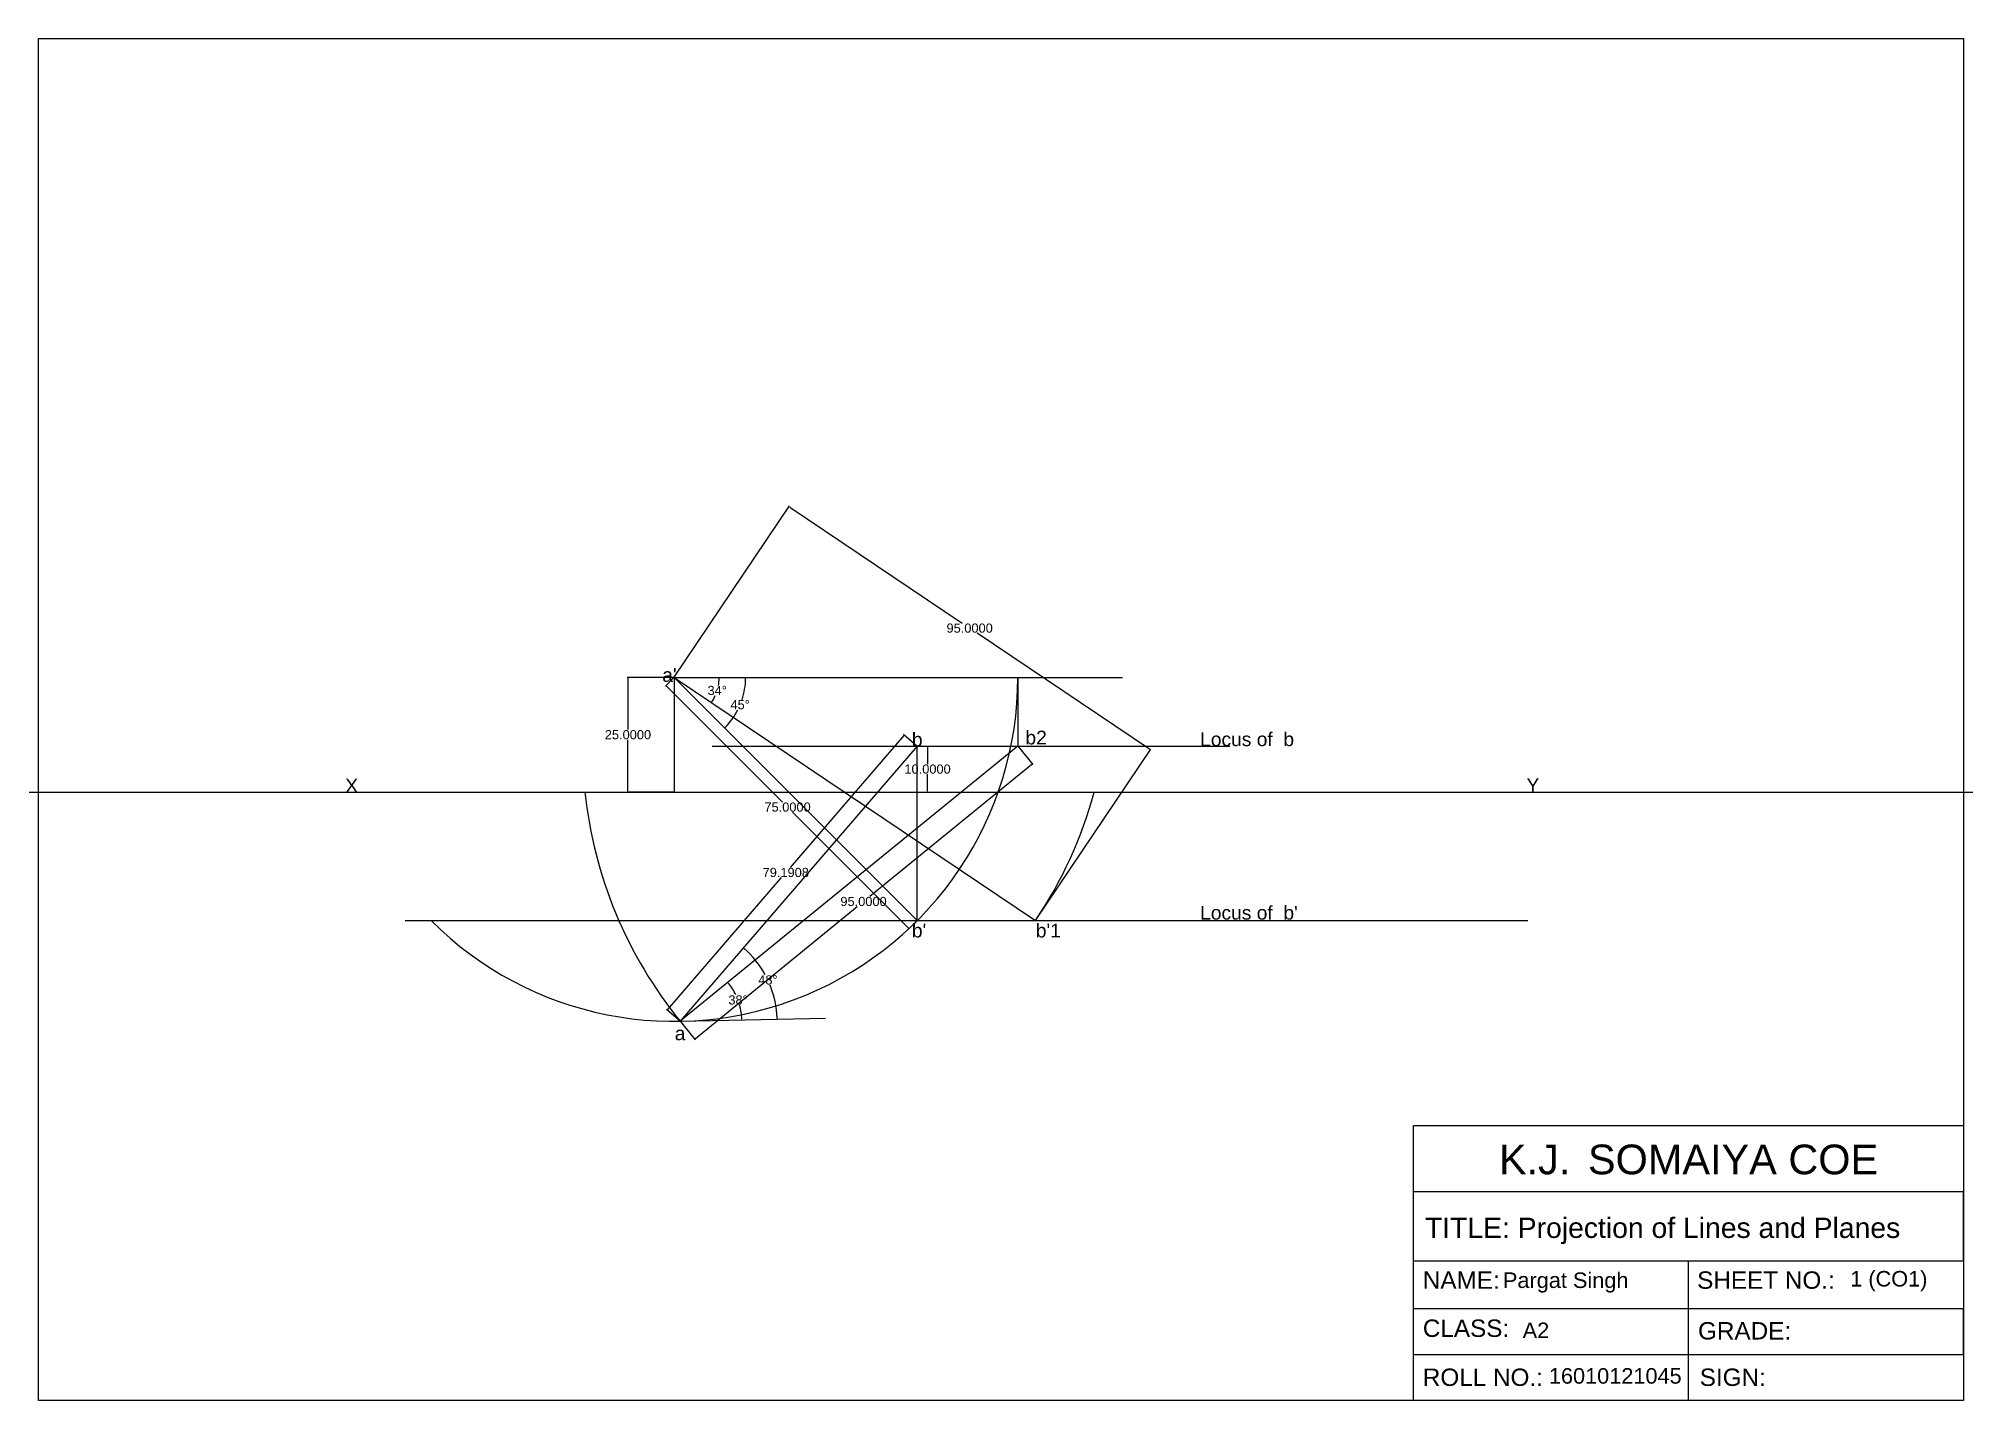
# Model space of a CAD drawing. Header units: millimetres. Extents: x 83 to 503, y -90 to 207.
import ezdxf

# ---------------------------------------------------------------- set-up
doc = ezdxf.new("R2010")
doc.units = ezdxf.units.MM
doc.header["$MEASUREMENT"] = 0
doc.styles.get("Standard").update_dxf_attribs({"font": 'Arial.ttf'})
doc.dimstyles.get("Standard").update_dxf_attribs({"dimtxt": 2, "dimasz": 0.18, "dimexe": 0.18, "dimexo": 0.0625, "dimgap": 0.09, "dimtad": 0, "dimtih": 1, "dimtoh": 1, "dimdec": 4, "dimzin": 0, "dimdsep": 46, "dimtxsty": 'Standard', "dimcen": 0.09, "dimclrd": 2, "dimclrt": 3, "dimadec": 0, "dimazin": 0, "dimtfac": 1, "dimtdec": 4, "dimtofl": 0, "dimtmove": 0, "dimatfit": 3, "dimfxl": 1, "dimtolj": 1, "dimtzin": 0, "dimarcsym": 0})

# ---------------------------------------------------------------- blocks, each defined once
blk = doc.blocks.new('*D1')
at = {"color": 0, "lineweight": -2, "transparency": 16777216}
for p, q in [((222.08, 67.78), (220.22, 65.92)), ((275.12, 14.74), (273.26, 12.89))]:
    blk.add_line(p, q, dxfattribs=at)
at = {"color": 2, "lineweight": -2, "transparency": 16777216}
for p, q in [((220.48, 65.92), (245.76, 40.64)), ((273.26, 13.14), (247.98, 38.42))]:
    blk.add_line(p, q, dxfattribs=at)
at = {"color": 2, "transparency": 16777216}
for points in [[(220.5, 65.94), (220.46, 65.9), (220.35, 66.05)], [(273.28, 13.16), (273.24, 13.12), (273.38, 13.01)]]:
    blk.add_solid(points, dxfattribs=at)
at = {"layer": 'Defpoints', "color": 0, "transparency": 16777216}
for p in [(222.13, 67.82), (273.38, 13.01), (275.16, 14.79)]:
    blk.add_point(p, dxfattribs=at)
at = {"color": 3, "transparency": 16777216, "insert": (246.87, 39.53), "char_height": 2, "attachment_point": 5}
blk.add_mtext('\\A1;75.0000', dxfattribs=at)
blk = doc.blocks.new('*D2')
at = {"color": 0, "lineweight": -2, "transparency": 16777216}
for p, q in [((222.16, 67.87), (247.3, 105.23)), ((300.98, 14.84), (326.11, 52.19))]:
    blk.add_line(p, q, dxfattribs=at)
at = {"color": 2, "lineweight": -2, "transparency": 16777216}
for p, q in [((247.34, 104.98), (284.95, 79.67)), ((325.86, 52.14), (288.26, 77.45))]:
    blk.add_line(p, q, dxfattribs=at)
at = {"color": 2, "transparency": 16777216}
for points in [[(247.36, 105), (247.33, 104.95), (247.19, 105.08)], [(325.88, 52.17), (325.85, 52.12), (326.01, 52.04)]]:
    blk.add_solid(points, dxfattribs=at)
at = {"layer": 'Defpoints', "color": 0, "transparency": 16777216}
for p in [(222.13, 67.82), (326.01, 52.04), (300.95, 14.79)]:
    blk.add_point(p, dxfattribs=at)
at = {"color": 3, "transparency": 16777216, "insert": (286.6, 78.56), "char_height": 2, "attachment_point": 5}
blk.add_mtext('\\A1;95.0000', dxfattribs=at)
blk = doc.blocks.new('*D3')
at = {"color": 2, "lineweight": -2, "transparency": 16777216}
for start, end in [(349.714, 358.9494), (327.1163, 336.1035)]:
    blk.add_arc((222.13, 67.82), 9.82, start, end, dxfattribs=at)
at = {"color": 2, "transparency": 16777216}
for points in [[(231.91, 67.64), (231.97, 67.64), (231.94, 67.82)], [(230.4, 62.48), (230.35, 62.51), (230.27, 62.34)]]:
    blk.add_solid(points, dxfattribs=at)
at = {"layer": 'Defpoints', "color": 0, "transparency": 16777216}
for p in [(222.13, 67.82), (222.13, 67.82), (319.92, 67.82), (231.19, 64.05), (300.95, 14.79)]:
    blk.add_point(p, dxfattribs=at)
at = {"color": 3, "transparency": 16777216, "insert": (231.52, 64.96), "char_height": 2, "attachment_point": 5}
blk.add_mtext('\\A1;34°', dxfattribs=at)
blk = doc.blocks.new('*D4')
at = {"color": 2, "lineweight": -2, "transparency": 16777216}
for start, end in [(341.84, 359.3385), (315.6615, 333.019)]:
    blk.add_arc((222.13, 67.82), 15.59, start, end, dxfattribs=at)
at = {"color": 2, "transparency": 16777216}
for points in [[(237.69, 67.64), (237.75, 67.64), (237.72, 67.82)], [(233.3, 56.91), (233.26, 56.95), (233.15, 56.8)]]:
    blk.add_solid(points, dxfattribs=at)
at = {"layer": 'Defpoints', "color": 0, "transparency": 16777216}
for p in [(222.13, 67.82), (222.13, 67.82), (319.92, 67.82), (235.63, 60.03), (275.16, 14.79)]:
    blk.add_point(p, dxfattribs=at)
at = {"color": 3, "transparency": 16777216, "insert": (236.53, 61.86), "char_height": 2, "attachment_point": 5}
blk.add_mtext('\\A1;45°', dxfattribs=at)
blk = doc.blocks.new('*D5')
at = {"color": 2, "lineweight": -2, "transparency": 16777216}
for p, q in [((272.21, 55.13), (247.43, 26.38)), ((220.74, -4.59), (245.52, 24.16))]:
    blk.add_line(p, q, dxfattribs=at)
at = {"color": 0, "lineweight": -2, "transparency": 16777216}
for p, q in [((275.11, 52.86), (272.19, 55.38)), ((223.42, -7.13), (220.49, -4.6))]:
    blk.add_line(p, q, dxfattribs=at)
at = {"color": 2, "transparency": 16777216}
for points in [[(272.18, 55.15), (272.23, 55.11), (272.32, 55.27)], [(220.72, -4.57), (220.77, -4.6), (220.63, -4.72)]]:
    blk.add_solid(points, dxfattribs=at)
at = {"layer": 'Defpoints', "color": 0, "transparency": 16777216}
for p in [(275.16, 52.82), (220.63, -4.72), (223.46, -7.17)]:
    blk.add_point(p, dxfattribs=at)
at = {"color": 3, "transparency": 16777216, "insert": (246.48, 25.27), "char_height": 2, "attachment_point": 5}
blk.add_mtext('\\A1;79.1908', dxfattribs=at)
blk = doc.blocks.new('*D6')
at = {"color": 0, "lineweight": -2, "transparency": 16777216}
for p, q in [((297.17, 52.77), (300.4, 48.81)), ((223.5, -7.21), (226.73, -11.18))]:
    blk.add_line(p, q, dxfattribs=at)
at = {"color": 2, "lineweight": -2, "transparency": 16777216}
for p, q in [((300.14, 48.83), (264.82, 20.06)), ((226.76, -10.93), (262.09, 17.84))]:
    blk.add_line(p, q, dxfattribs=at)
at = {"color": 2, "transparency": 16777216}
for points in [[(300.13, 48.86), (300.16, 48.81), (300.28, 48.95)], [(226.74, -10.9), (226.78, -10.95), (226.62, -11.04)]]:
    blk.add_solid(points, dxfattribs=at)
at = {"layer": 'Defpoints', "color": 0, "transparency": 16777216}
for p in [(297.13, 52.82), (223.46, -7.17), (226.62, -11.04)]:
    blk.add_point(p, dxfattribs=at)
at = {"color": 3, "transparency": 16777216, "insert": (263.45, 18.95), "char_height": 2, "attachment_point": 5}
blk.add_mtext('\\A1;95.0000', dxfattribs=at)
blk = doc.blocks.new('*D9')
at = {"color": 0, "lineweight": -2, "transparency": 16777216}
for p, q in [((222.07, 67.82), (211.87, 67.82)), ((222.07, 42.82), (211.87, 42.82))]:
    blk.add_line(p, q, dxfattribs=at)
at = {"color": 2, "lineweight": -2, "transparency": 16777216}
for p, q in [((212.05, 67.64), (212.05, 56.43)), ((212.05, 43), (212.05, 54.21))]:
    blk.add_line(p, q, dxfattribs=at)
at = {"color": 2, "transparency": 16777216}
for points in [[(212.02, 67.64), (212.08, 67.64), (212.05, 67.82)], [(212.02, 43), (212.08, 43), (212.05, 42.82)]]:
    blk.add_solid(points, dxfattribs=at)
at = {"layer": 'Defpoints', "color": 0, "transparency": 16777216}
for p in [(222.13, 67.82), (212.05, 42.82), (222.13, 42.82)]:
    blk.add_point(p, dxfattribs=at)
at = {"color": 3, "transparency": 16777216, "insert": (212.05, 55.32), "char_height": 2, "attachment_point": 5}
blk.add_mtext('\\A1;25.0000', dxfattribs=at)
blk = doc.blocks.new('*D10')
at = {"color": 0, "lineweight": -2, "transparency": 16777216}
for p, q in [((275.22, 52.82), (277.6, 52.82)), ((275.22, 42.82), (277.6, 42.82))]:
    blk.add_line(p, q, dxfattribs=at)
at = {"color": 2, "lineweight": -2, "transparency": 16777216}
for p, q in [((277.42, 52.64), (277.42, 48.93)), ((277.42, 43), (277.42, 46.71))]:
    blk.add_line(p, q, dxfattribs=at)
at = {"color": 2, "transparency": 16777216}
for points in [[(277.39, 52.64), (277.45, 52.64), (277.42, 52.82)], [(277.39, 43), (277.45, 43), (277.42, 42.82)]]:
    blk.add_solid(points, dxfattribs=at)
at = {"layer": 'Defpoints', "color": 0, "transparency": 16777216}
for p in [(275.16, 52.82), (275.16, 42.82), (277.42, 42.82)]:
    blk.add_point(p, dxfattribs=at)
at = {"color": 3, "transparency": 16777216, "insert": (277.42, 47.82), "char_height": 2, "attachment_point": 5}
blk.add_mtext('\\A1;10.0000', dxfattribs=at)
blk = doc.blocks.new('*D11')
at = {"color": 2, "lineweight": -2, "transparency": 16777216}
for start, end in [(28.5995, 48.7575), (1.6849, 21.9344)]:
    blk.add_arc((223.46, -7.17), 21.14, start, end, dxfattribs=at)
at = {"color": 2, "transparency": 16777216}
for points in [[(237.38, 8.7), (237.42, 8.75), (237.26, 8.85)], [(244.62, -6.54), (244.56, -6.55), (244.6, -6.72)]]:
    blk.add_solid(points, dxfattribs=at)
at = {"layer": 'Defpoints', "color": 0, "transparency": 16777216}
for p in [(275.16, 52.82), (243.65, -0.91), (223.46, -7.17), (223.46, -7.17), (255.16, -6.5)]:
    blk.add_point(p, dxfattribs=at)
at = {"color": 3, "transparency": 16777216, "insert": (242.59, 1.84), "char_height": 2, "attachment_point": 5}
blk.add_mtext('\\A1;48°', dxfattribs=at)
blk = doc.blocks.new('*D12')
at = {"color": 2, "lineweight": -2, "transparency": 16777216}
for start, end in [(25.3214, 38.3897), (1.9648, 15.198)]:
    blk.add_arc((223.46, -7.17), 13.43, start, end, dxfattribs=at)
at = {"color": 2, "transparency": 16777216}
for points in [[(233.97, 1.16), (234.02, 1.19), (233.88, 1.32)], [(236.92, -6.7), (236.86, -6.71), (236.89, -6.89)]]:
    blk.add_solid(points, dxfattribs=at)
at = {"layer": 'Defpoints', "color": 0, "transparency": 16777216}
for p in [(297.13, 52.82), (236.51, -3.95), (223.46, -7.17), (223.46, -7.17), (255.16, -6.5)]:
    blk.add_point(p, dxfattribs=at)
at = {"color": 3, "transparency": 16777216, "insert": (236.07, -2.53), "char_height": 2, "attachment_point": 5}
blk.add_mtext('\\A1;38°', dxfattribs=at)

msp = doc.modelspace()

# ---------------------------------------------------------------- linework, layer by layer
for p, q in [((222.12836, 67.82195), (275.16137, 14.78894)), ((222.12836, 67.82195), (300.94778, 14.78894)), ((222.12836, 67.82195), (319.91874, 67.82195)), ((222.12836, 67.82195), (222.12836, 42.82195)), ((297.12836, 67.82195), (297.12836, 52.82195)), ((297.12836, 52.82195), (223.46408, -7.16615)), ((275.16137, 52.82195), (223.46408, -7.16615)), ((230.38745, 52.82195), (343.35216, 52.82195)), ((275.16137, 42.82195), (275.16137, 52.82195)), ((275.16137, 14.78894), (275.16137, 42.82195)), ((163.43409, 14.78894), (408.40468, 14.78894)), ((223.46408, -7.16615), (255.16491, -6.50377)), ((503.44079, -44.37632), (383.44079, -44.37632)), ((503.44079, -59.43225), (503.44079, -44.37632)), ((383.44079, -69.85848), (383.44079, -59.43225)), ((383.44079, -59.43225), (503.44079, -59.43225)), ((443.44079, -89.85848), (443.44079, -59.43225)), ((503.44079, -69.85848), (383.44079, -69.85848)), ((503.44079, -79.85848), (503.44079, -69.85848)), ((383.44079, -89.85848), (383.44079, -79.85848)), ((383.44079, -79.85848), (503.44079, -79.85848))]:
    msp.add_line(p, q)
msp.add_xline((46.76247, 42.82195), (1, 0))
for points in [[(83.44079, 207.14152), (503.44079, 207.14152), (503.44079, -89.85848), (83.44079, -89.85848)], [(503.44079, -89.85848), (383.44079, -89.85848), (383.44079, -29.85848), (503.44079, -29.85848)]]:
    msp.add_lwpolyline(points, close=True)
for centre, radius, start, end in [((222.12836, 67.82195), 75, 225, 0), ((297.12836, 52.82195), 95, 186.0423284, 219.1574581), ((222.12836, 67.82195), 95, 326.0656792, 344.7424767)]:
    msp.add_arc(centre, radius, start, end)

# ---------------------------------------------------------------- texts
at = {"attachment_point": 1}
for s, width, gutter_width, insert, char_height in [("a'", 5.5122628, 1, (219.53576, 69.85469), 3), ('b', 5.9386612, 1, (273.99179, 55.75889), 3), ('b2', 5.9386612, 1, (298.77371, 56.20276), 3), ('Locus of  b', 32.1113323, 1, (336.88784, 55.83585), 3), ('X', 14.5052249, 10, (150.37138, 45.72773), 3), ('Y', 14.5052249, 10, (408.09005, 45.82195), 3), ("Locus of  b'", 32.1113323, 1, (336.88784, 18.00021), 3), ("b'", 5.9386612, 1, (273.99179, 14.11368), 3), ("b'1", 5.9386612, 1, (301.03606, 14.11368), 3), ('a', 5.5122628, 1, (222.25739, -8.30493), 3), ('\\pxi-3,l4,t4;K.J.^ISOMAIYA COE', 310.7555384, 32.37037, (395.60726, -34.05523), 6.4740737), ('TITLE: Projection of Lines and Planes', 212.2952874, 22.11409, (385.93062, -49.99111), 4.4228185), ('NAME: ', 91.0209691, 18.9627, (385.47506, -61.70859), 3.79254), ('Pargat Singh', 50.1209758, 16.95531, (402.95517, -61.93633), 3.3910615), ('SHEET NO.: ', 91.0209691, 18.9627, (445.33007, -61.70859), 3.7925404), ('1 (CO1)', 50.1209758, 16.95531, (478.72879, -61.61493), 3.391062), ('CLASS: ', 91.0209691, 18.9627, (385.47506, -72.20753), 3.79254), ('A2', 50.1209758, 16.95531, (407.25961, -72.86379), 3.391062), ('GRADE: ', 91.0209691, 18.9627, (445.5177, -72.76997), 3.79254), ('ROLL NO.: ', 91.0209691, 18.9627, (385.47506, -82.89394), 3.79254), ('16010121045', 50.1209758, 16.95531, (412.975, -82.80028), 3.3910615), ('SIGN: ', 91.0209691, 18.9627, (445.89297, -82.89394), 3.79254)]:
    msp.add_mtext_dynamic_manual_height_columns(s, width=width, gutter_width=gutter_width, heights=[0], dxfattribs=dict(at, insert=insert, char_height=char_height))

# ---------------------------------------------------------------- dimensions: what is measured, and where the dimension line sits
for p1, p2, distance, picture, middle in [((222.12836, 67.82195), (300.94778, 14.78894), 44.90195, '*D2', (286.60423, 78.55961)), ((222.12836, 67.82195), (275.16137, 14.78894), -2.51242, '*D1', (246.86832, 39.5289)), ((275.16137, 52.82195), (223.46408, -7.16615), -3.74492, '*D5', (246.4759, 25.27266)), ((297.12836, 52.82195), (223.46408, -7.16615), 4.99775, '*D6', (263.45207, 18.95257))]:
    dim = msp.add_aligned_dim(p1=p1, p2=p2, distance=distance, dimstyle='Standard')
    dim.commit()
    dim.dimension.update_dxf_attribs({"geometry": picture, "text_midpoint": middle})
for base, p1, p2, picture, middle in [((212.05106, 42.82195), (222.12836, 67.82195), (222.12836, 42.82195), '*D9', (212.05106, 55.32195)), ((277.41882, 42.82195), (275.16137, 52.82195), (275.16137, 42.82195), '*D10', (277.41882, 47.82195))]:
    dim = msp.add_linear_dim(base=base, p1=p1, p2=p2, angle=90, dimstyle='Standard')
    dim.commit()
    dim.dimension.update_dxf_attribs({"geometry": picture, "text_midpoint": middle})
for base, line1, line2, picture, middle in [((231.18945, 64.04594), ((222.12836, 67.82195), (300.94778, 14.78894)), ((222.12836, 67.82195), (319.91874, 67.82195)), '*D3', (231.51747, 64.9573)), ((235.62955, 60.02704), ((222.12836, 67.82195), (275.16137, 14.78894)), ((222.12836, 67.82195), (319.91874, 67.82195)), '*D4', (236.53149, 61.85598)), ((243.65394, -0.91126), ((275.16137, 52.82195), (223.46408, -7.16615)), ((223.46408, -7.16615), (255.16491, -6.50377)), '*D11', (242.58567, 1.84045)), ((236.50631, -3.95048), ((297.12836, 52.82195), (223.46408, -7.16615)), ((223.46408, -7.16615), (255.16491, -6.50377)), '*D12', (236.07252, -2.53284))]:
    dim = msp.add_angular_dim_2l(base=base, line1=line1, line2=line2, dimstyle='Standard')
    dim.commit()
    dim.dimension.update_dxf_attribs({"geometry": picture, "text_midpoint": middle})

doc.saveas('drawing.dxf')
